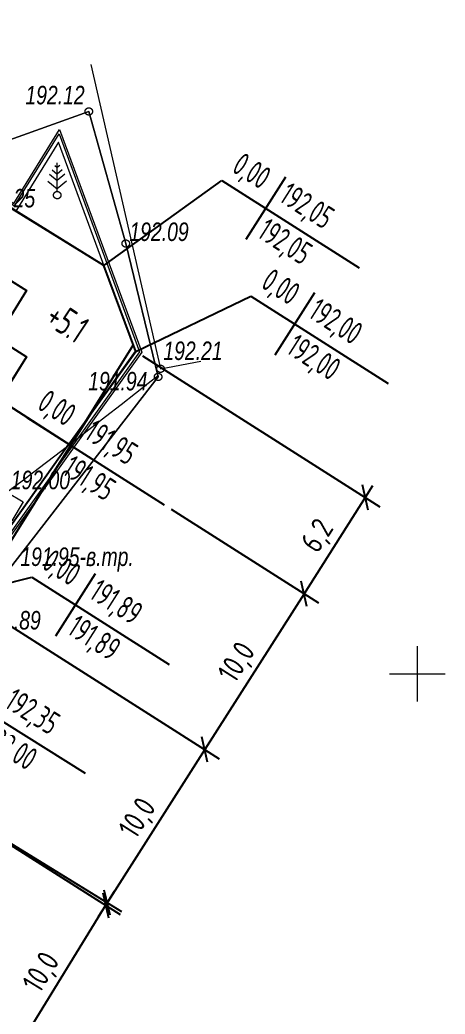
# Model space of a CAD drawing. Header units: millimetres. Extents: x -38151500 to -27467627, y -20617104 to -20349562.
# Drawn here: x -35164744 to -35141734, y -20522370 to -20468541 of the extents above; entities that cross this region are included whole.
import ezdxf
from ezdxf.xclip import XClip

# ---------------------------------------------------------------- set-up
doc = ezdxf.new("R2010")
doc.units = ezdxf.units.MM
doc.header["$MEASUREMENT"] = 0
doc.header["$XCLIPFRAME"] = 0
for name, color, linetype, lineweight in [('Новый_0-Тонкая_Ном._пера__7', 7, 'Continuous', 25), ('Новый_0_Ном._пера__7', 7, 'Continuous', 25), ('Новый_Defpoints_Ном._пера__7', 7, 'Continuous', 25), ('Новый_ГП-4 - План земляных масс_Ном._пера__250', 7, 'Continuous', 20), ('Новый_ГП_Ограждение_Ном._пера__152', 152, 'Continuous', 18), ('Новый_ГП_Сетка_земля_Ном._пера__7', 7, 'Continuous', 25), ('Новый_ГТ4-Карт. отметки_Ном._пера__1', 1, 'Continuous', 40), ('Новый_ГТ4-Карт. отметки_Ном._пера__5', 5, 'Continuous', 30), ('Новый_ГТ4-Карт. отметки_Ном._пера__7', 7, 'Continuous', 25), ('Новый_РАЗМЕРЫ_Ном._пера__7', 7, 'Continuous', 25), ('Чертеж_2_Новофедоровское_снт 28_07$0$tp_отметки_новые_Ном._пера__253', 252, 'Continuous', 18), ('Чертеж_2_Новый_ГП_Топография_Ном._пера__253', 252, 'Continuous', 18), ('Чертеж_2_Новый_Новофедоровское_снт 28_07$0$SETKA_Ном._пера__7', 7, 'Continuous', 18), ('Чертеж_2_Новый_Новофедоровское_снт 28_07$0$tp_Здания_Ном._пера__253', 252, 'Continuous', 18), ('Чертеж_2_Новый_Новофедоровское_снт 28_07$0$tp_Ограждения ДЕР_Ном._пера__253', 252, 'Continuous', 18), ('Чертеж_2_Новый_Новофедоровское_снт 28_07$0$tp_Ограждения мет_Ном._пера__253', 252, 'Continuous', 18), ('Чертеж_2_Новый_Новофедоровское_снт 28_07$0$tp_отметки_новые_Ном._пера__7', 7, 'Continuous', 18), ('Чертеж_2_Новый_Новофедоровское_снт 28_07$0$tp_растительность_Ном._пера__7', 7, 'Continuous', 18), ('Чертеж_2_Новый_Новофедоровское_снт 28_07$0$tp_рельеф_Ном._пера__253', 252, 'Continuous', 18)]:
    doc.layers.add(name, color=color, linetype=linetype, lineweight=lineweight)
doc.layers.add('Новый_РАЗМЕРЫ', color=7, linetype='Continuous')
doc.styles.add('РЎР“Р•РќР•Р\xa0РР\xa0_РЎРўРР›Р¬_1', font='arial.ttf', dxfattribs={"width": 0.75})
doc.styles.add('РЎР“Р•РќР•Р\xa0РР\xa0_РЎРўРР›Р¬_6', font='', dxfattribs={"width": 0.8})
doc.styles.add('РЎР“Р•РќР•Р\xa0РР\xa0_РЎРўРР›Р¬_7', font='')
doc.styles.get('РЎР“Р•РќР•Р\xa0РР\xa0_РЎРўРР›Р¬_6').set_extended_font_data('GOST_type_A')
doc.styles.get('РЎР“Р•РќР•Р\xa0РР\xa0_РЎРўРР›Р¬_7').set_extended_font_data('GOST_type_A')
doc.dimstyles.new('СГЕНЕРИР_СТИЛЬ__1', dxfattribs={"dimtxt": 1200, "dimasz": 940.452019, "dimexe": 0.18, "dimexo": 437.5, "dimgap": 0, "dimtad": 1, "dimdec": 1, "dimlfac": 0.001, "dimzin": 0, "dimdsep": 46, "dimtxsty": 'РЎР“Р•РќР•Р\xa0РР\xa0_РЎРўРР›Р¬_7', "dimblk": 'ARROWHEAD_6', "dimblk1": 'ARROWHEAD_6', "dimblk2": 'ARROWHEAD_6', "dimcen": 0.09, "dimclrd": 7, "dimclre": 7, "dimclrt": 7, "dimadec": 1, "dimazin": 0, "dimtfac": 1, "dimtdec": 4, "dimtmove": 0, "dimatfit": 3, "dimfxl": 0, "dimtolj": 1, "dimtzin": 0, "dimarcsym": 0})

# ---------------------------------------------------------------- blocks, each defined once
blk = doc.blocks.new('Чертеж_3_2', base_point=(2451089, 0))
at = {"layer": 'Чертеж_2_Новый_ГП_Топография_Ном._пера__253', "color": 252, "lineweight": 18, "flags": 128}
for points in [[(-35215434, -20517064), (-35215394, -20517000), (-35204907, -20499900), (-35178737, -20516708), (-35167176, -20500671), (-35157260, -20487867), (-35159014, -20480650), (-35161019, -20473503), (-35166512, -20475465), (-35169367, -20474628), (-35183638, -20465849), (-35173689, -20449640), (-35181298, -20444942), (-35222329, -20512686)], [(-35184464, -20466500), (-35165064, -20478480), (-35162594, -20474480), (-35158154, -20486530), (-35167884, -20500140), (-35167024, -20500700), (-35178384, -20516190), (-35178714, -20516730), (-35178984, -20516560), (-35203464, -20500980), (-35192784, -20483870), (-35194494, -20482750)]]:
    blk.add_lwpolyline(points, close=True, dxfattribs=at)
at = {"layer": 'Чертеж_2_Новый_Новофедоровское_снт 28_07$0$SETKA_Ном._пера__7', "color": 7, "lineweight": 18, "flags": 128}
for points in [[(-35143234, -20505441), (-35143234, -20502441)], [(-35144734, -20503941), (-35141734, -20503941)]]:
    blk.add_lwpolyline(points, dxfattribs=at)
at = {"layer": 'Чертеж_2_Новый_Новофедоровское_снт 28_07$0$tp_Здания_Ном._пера__253', "color": 252, "lineweight": 18, "flags": 128}
blk.add_lwpolyline([(-35165183, -20495656), (-35166026, -20495146), (-35165413, -20494132), (-35164570, -20494642)], close=True, dxfattribs=at)
at = {"layer": 'Чертеж_2_Новый_Новофедоровское_снт 28_07$0$tp_Ограждения ДЕР_Ном._пера__253', "color": 252, "lineweight": 18, "flags": 128}
blk.add_lwpolyline([(-35166512, -20475465), (-35161019, -20473503), (-35159013, -20480652), (-35157260, -20487867), (-35167176, -20500671), (-35176934, -20513890), (-35177181, -20514232)], dxfattribs=at)
at = {"layer": 'Чертеж_2_Новый_Новофедоровское_снт 28_07$0$tp_Ограждения мет_Ном._пера__253', "color": 252, "lineweight": 18, "flags": 128}
blk.add_lwpolyline([(-35160907, -20470964), (-35157130, -20487427), (-35154959, -20487025)], dxfattribs=at)
at = {"layer": 'Чертеж_2_Новый_Новофедоровское_снт 28_07$0$tp_отметки_новые_Ном._пера__7', "color": 7, "lineweight": 18}
for centre in [(-35161014, -20473500), (-35162724, -20478030), (-35159014, -20480650), (-35157264, -20487870), (-35157134, -20487430)]:
    blk.add_circle(centre, 200, dxfattribs=at)
at = {"layer": 'Чертеж_2_Новый_Новофедоровское_снт 28_07$0$tp_растительность_Ном._пера__7', "color": 7, "lineweight": 18}
for p, q in [((-35162724, -20477830), (-35162724, -20476280)), ((-35163136, -20476895), (-35162724, -20477241)), ((-35162989, -20476665), (-35162724, -20476887)), ((-35162859, -20476429), (-35162724, -20476542)), ((-35162588, -20476429), (-35162724, -20476542)), ((-35162458, -20476665), (-35162724, -20476887)), ((-35162312, -20476895), (-35162724, -20477241)), ((-35163224, -20477265), (-35162724, -20477685)), ((-35162224, -20477265), (-35162724, -20477685))]:
    blk.add_line(p, q, dxfattribs=at)
blk.add_circle((-35162724, -20478030), 200, dxfattribs=at)
at = {"layer": 'Чертеж_2_Новый_Новофедоровское_снт 28_07$0$tp_рельеф_Ном._пера__253', "color": 252, "lineweight": 18, "flags": 128}
blk.add_lwpolyline([(-35165434, -20494090), (-35164629, -20493492), (-35163763, -20492837), (-35162857, -20492145), (-35161933, -20491432), (-35161013, -20490718), (-35160119, -20490021), (-35159272, -20489359), (-35158495, -20488752), (-35157808, -20488217), (-35157235, -20487772)], dxfattribs=at)
at = {"layer": 'Чертеж_2_Новофедоровское_снт 28_07$0$tp_отметки_новые_Ном._пера__253', "color": 252, "lineweight": 18, "char_height": 1000, "attachment_point": 7, "style": 'РЎР“Р•РќР•Р\xa0РР\xa0_РЎРўРР›Р¬_1'}
for s, insert in [('\\A1;{\\pql;\\fArial|b0|i1|c204|p0;\\W0.750000;192.12}', (-35164444, -20473127)), ('\\A1;{\\pql;\\fArial|b0|i1|c204|p0;\\W0.750000;192.25}', (-35167121, -20478708)), ('\\A1;{\\pql;\\fArial|b0|i1|c204|p0;\\W0.750000;192.09}', (-35158815, -20480525)), ('\\A1;{\\pql;\\fArial|b0|i1|c204|p0;\\W0.750000;192.21}', (-35156978, -20486969)), ('\\A1;{\\pql;\\fArial|b0|i1|c204|p0;\\W0.750000;191.94}', (-35161046, -20488616)), ('\\A1;{\\pql;\\fArial|b0|i1|c204|p0;\\W0.750000;192.00}', (-35165235, -20493965)), ('\\A1;{\\pql;\\fArial|b0|i1|c204|p0;\\W0.750000;191.95-в.тр.}', (-35164718, -20498407)), ('\\A1;{\\pql;\\fArial|b0|i1|c204|p0;\\W0.750000;191.89}', (-35166818, -20501559))]:
    blk.add_mtext(s, dxfattribs=dict(at, insert=insert))
blk = doc.blocks.new('*D15', base_point=(-35611288, -20487316))
at = {"layer": 'Новый_РАЗМЕРЫ_Ном._пера__7', "color": 7, "lineweight": 25}
for p, q in [((-35159226, -20516825), (-35168209, -20511318)), ((-35159854, -20517021), (-35160181, -20515659)), ((-35160018, -20516340), (-35159630, -20515707)), ((-35165236, -20524852), (-35160018, -20516340)), ((-35164445, -20525337), (-35173427, -20519830)), ((-35165399, -20524171), (-35165072, -20525532)), ((-35165624, -20525485), (-35165236, -20524852))]:
    blk.add_line(p, q, dxfattribs=at)
at = {"layer": 'Новый_РАЗМЕРЫ_Ном._пера__7', "color": 7, "lineweight": 25, "insert": (-35163433, -20521451), "char_height": 1200, "attachment_point": 7, "rotation": 58.4898, "style": 'РЎР“Р•РќР•Р\xa0РР\xa0_РЎРўРР›Р¬_7'}
blk.add_mtext('\\A1;{\\pql;\\fGOST_type_A|b0|i0|c0|p0;\\W1.000000;10,0}', dxfattribs=at)
blk = doc.blocks.new('ARROWHEAD_6')
at = {"color": 0, "linetype": 'Continuous', "lineweight": 0}
for p, q in [((0, 0), (-1, 0)), ((-0.5, -0.5), (0.5, 0.5))]:
    blk.add_line(p, q, dxfattribs=at)
blk = doc.blocks.new('*D17', base_point=(-35611288, -20487316))
at = {"layer": 'Новый_РАЗМЕРЫ_Ном._пера__7', "color": 7, "lineweight": 25}
for p, q in [((-35158108, -20486728), (-35145270, -20494898)), ((-35145901, -20495083), (-35146205, -20493717)), ((-35145655, -20493774), (-35146053, -20494400)), ((-35146053, -20494400), (-35149369, -20499610)), ((-35149217, -20500294), (-35149521, -20498927))]:
    blk.add_line(p, q, dxfattribs=at)
at = {"layer": 'Новый_РАЗМЕРЫ_Ном._пера__7', "color": 7, "lineweight": 25, "insert": (-35148394, -20497631), "char_height": 1200, "attachment_point": 7, "rotation": 57.5258, "style": 'РЎР“Р•РќР•Р\xa0РР\xa0_РЎРўРР›Р¬_7'}
blk.add_mtext('\\A1;{\\pql;\\fGOST_type_A|b0|i0|c0|p0;\\W1.000000;6,2}', dxfattribs=at)
blk = doc.blocks.new('*D18', base_point=(-35611288, -20487316))
at = {"layer": 'Новый_РАЗМЕРЫ_Ном._пера__7', "color": 7, "lineweight": 25}
for p, q in [((-35146053, -20494400), (-35149369, -20499610)), ((-35156562, -20495032), (-35148586, -20500109)), ((-35149217, -20500294), (-35149521, -20498927)), ((-35149369, -20499610), (-35154738, -20508047)), ((-35166945, -20500278), (-35153955, -20508545)), ((-35154587, -20508730), (-35154890, -20507363))]:
    blk.add_line(p, q, dxfattribs=at)
at = {"layer": 'Новый_РАЗМЕРЫ_Ном._пера__7', "color": 7, "lineweight": 25, "insert": (-35152874, -20504670), "char_height": 1200, "attachment_point": 7, "rotation": 57.5258, "style": 'РЎР“Р•РќР•Р\xa0РР\xa0_РЎРўРР›Р¬_7'}
blk.add_mtext('\\A1;{\\pql;\\fGOST_type_A|b0|i0|c0|p0;\\W1.000000;10,0}', dxfattribs=at)
blk = doc.blocks.new('*D19', base_point=(-35611288, -20487316))
at = {"layer": 'Новый_РАЗМЕРЫ_Ном._пера__7', "color": 7, "lineweight": 25}
for p, q in [((-35154587, -20508730), (-35154890, -20507363)), ((-35154738, -20508047), (-35160108, -20516483)), ((-35168213, -20511325), (-35159325, -20516981)), ((-35160259, -20515800), (-35159956, -20517166)), ((-35160108, -20516483), (-35160506, -20517109))]:
    blk.add_line(p, q, dxfattribs=at)
at = {"layer": 'Новый_РАЗМЕРЫ_Ном._пера__7', "color": 7, "lineweight": 25, "insert": (-35158243, -20513107), "char_height": 1200, "attachment_point": 7, "rotation": 57.5258, "style": 'РЎР“Р•РќР•Р\xa0РР\xa0_РЎРўРР›Р¬_7'}
blk.add_mtext('\\A1;{\\pql;\\fGOST_type_A|b0|i0|c0|p0;\\W1.000000;10,0}', dxfattribs=at)

msp = doc.modelspace()

# ---------------------------------------------------------------- linework, layer by layer
at = {"layer": 'Новый_0-Тонкая_Ном._пера__7', "color": 7, "lineweight": 25}
for p, q in [((-35160204.64, -20481831.86), (-35182634.31, -20467987.58)), ((-35161993.35, -20491575.83), (-35165853.76, -20489118.92))]:
    msp.add_line(p, q, dxfattribs=at)
msp.add_lwpolyline([(-35171543.44, -20498226.87), (-35171585.79, -20498200.09), (-35172539.58, -20499726.47), (-35176457.65, -20497278.35), (-35175794.99, -20496218.51), (-35179085.82, -20494162.42), (-35179854.4, -20495392.47), (-35185909.25, -20491608.97), (-35185140.86, -20490378.81), (-35189761.53, -20487470.61), (-35188737.86, -20485831.75), (-35188780.11, -20485805.01), (-35180751.5, -20472957.63), (-35164384.66, -20483184.77), (-35166000.47, -20485770.62), (-35164390.97, -20486777.3)], close=True, dxfattribs=at)
at = {"layer": 'Новый_0_Ном._пера__7', "color": 7, "lineweight": 25}
for points in [[(-35160204.64, -20481831.86), (-35153819.09, -20477233.93)], [(-35158476.94, -20486493.17), (-35152243.87, -20483506.72)], [(-35167911.46, -20499662.82), (-35164102.44, -20498709.49)]]:
    msp.add_lwpolyline(points, dxfattribs=at)
at = {"layer": 'Новый_Defpoints_Ном._пера__7', "color": 7, "lineweight": 25}
for points in [[(-35160204.64, -20481831.86), (-35165614.97, -20478492.44), (-35167376.83, -20481315.05), (-35164384.66, -20483184.77), (-35166000.04, -20485769.93), (-35164389.98, -20486775.73), (-35165853.76, -20489118.92), (-35162087.23, -20491516.08), (-35158476.94, -20486493.17)], [(-35171151.84, -20497600.51), (-35165853.76, -20489118.92), (-35162087.23, -20491516.08), (-35167911.46, -20499662.82)]]:
    msp.add_lwpolyline(points, close=True, dxfattribs=at)
at = {"layer": 'Новый_ГП_Ограждение_Ном._пера__152', "color": 152, "lineweight": 18}
msp.add_lwpolyline([(-35202261.47, -20499620.31), (-35203051.87, -20500886.58), (-35178811.31, -20516314.19), (-35178633.22, -20516022.78), (-35167453.3, -20500778.34), (-35168310.1, -20500220.42), (-35158490.23, -20486484.71), (-35162662.3, -20475161.87), (-35164966.19, -20478892.88), (-35184366.14, -20466912.91), (-35186700.34, -20470694.63), (-35186869.54, -20470587.99), (-35184431.26, -20466637.64), (-35165031.28, -20478617.63), (-35162616.65, -20474707.29), (-35158265.96, -20486514.9), (-35168025.92, -20500166.81), (-35167166.99, -20500726.11), (-35178466.96, -20516134.26), (-35178746.86, -20516592.28), (-35203326.51, -20500948.86), (-35202431.08, -20499514.33), (-35202261.6, -20499620.23)], dxfattribs=at)
at = {"layer": 'Новый_ГП_Сетка_земля_Ном._пера__7', "color": 7, "lineweight": 25}
msp.add_line((-35197716.2, -20548805.97), (-35158610.97, -20486157.04), dxfattribs=at)
at = {"layer": 'Новый_ГТ4-Карт. отметки_Ном._пера__7', "color": 7, "lineweight": 25, "flags": 128}
for points in [[(-35153819.09, -20477233.93), (-35146390.19, -20481961.96)], [(-35150378.15, -20477053.17), (-35152525.83, -20480427.7)], [(-35148802.94, -20483325.96), (-35150950.62, -20486700.49)], [(-35152243.87, -20483506.72), (-35144814.98, -20488234.75)], [(-35164360.45, -20490069.32), (-35156931.55, -20494797.35)], [(-35160919.51, -20489888.56), (-35163067.19, -20493263.09)], [(-35164102.44, -20498709.49), (-35156673.55, -20503437.52)], [(-35160661.51, -20498528.73), (-35162809.19, -20501903.27)], [(-35168687.17, -20504650.32), (-35161219.27, -20509316.5)]]:
    msp.add_lwpolyline(points, dxfattribs=at)

# ---------------------------------------------------------------- block references
at = {"color": 252, "lineweight": 40}
ref = msp.add_blockref('Чертеж_3_2', (2451089, 0), dxfattribs=at)
XClip(ref).set_block_clipping_path([(-35249940.5999063328, -20418838.3840958811), (-35249940.5999063328, -20510095.8116091713), (-35227427.1859642267, -20510095.8116091713), (-35222034.0482798964, -20521215.6831232607), (-35136668.1846501827, -20521215.6831232607), (-35136668.1846501827, -20418721.7424019799)])

# ---------------------------------------------------------------- texts
at = {"layer": 'Новый_ГП-4 - План земляных масс_Ном._пера__250', "color": 7, "lineweight": 20, "insert": (-35162170.91, -20484898.93), "char_height": 1500, "attachment_point": 5, "rotation": 326.555728, "style": 'РЎР“Р•РќР•Р\xa0РР\xa0_РЎРўРР›Р¬_6'}
msp.add_mtext('\\A1;{\\pqc;\\fGOST_type_A|b0|i0|c0|p0;\\W0.800000;+5.1}', dxfattribs=at)
at = {"layer": 'Новый_ГТ4-Карт. отметки_Ном._пера__1', "color": 1, "lineweight": 40, "char_height": 1250, "attachment_point": 7, "style": 'РЎР“Р•РќР•Р\xa0РР\xa0_РЎРўРР›Р¬_6'}
for s, insert, rotation in [('\\A1;{\\pql;\\fGOST_type_A|b0|i0|c0|p0;\\W0.800000;192,05}', (-35150939.38, -20478572.48), 327.525779), ('\\A1;{\\pql;\\fGOST_type_A|b0|i0|c0|p0;\\W0.800000;192,00}', (-35149364.17, -20484845.27), 327.525779), ('\\A1;{\\pql;\\fGOST_type_A|b0|i0|c0|p0;\\W0.800000;191,95}', (-35161480.74, -20491407.87), 327.525779), ('\\A1;{\\pql;\\fGOST_type_A|b0|i0|c0|p0;\\W0.800000;191,89}', (-35161222.73, -20500048.04), 327.525779), ('\\A1;{\\pql;\\fGOST_type_A|b0|i0|c0|p0;\\W0.800000;192,35}', (-35165796.44, -20505964.91), 328.00156)]:
    msp.add_mtext(s, dxfattribs=dict(at, insert=insert, rotation=rotation))
at = {"layer": 'Новый_ГТ4-Карт. отметки_Ном._пера__5', "color": 5, "lineweight": 30, "char_height": 1250, "attachment_point": 7, "rotation": 327.525779, "style": 'РЎР“Р•РќР•Р\xa0РР\xa0_РЎРўРР›Р¬_6'}
for insert in [(-35153494.41, -20476964.49), (-35151919.2, -20483237.28), (-35164035.77, -20489799.88), (-35163777.77, -20498440.05)]:
    msp.add_mtext('\\A1;{\\pql;\\fGOST_type_A|b0|i0|c0|p0;\\W0.800000;0,00}', dxfattribs=dict(at, insert=insert))
at = {"layer": 'Новый_ГТ4-Карт. отметки_Ном._пера__7', "color": 7, "lineweight": 25, "char_height": 1250, "attachment_point": 7, "style": 'РЎР“Р•РќР•Р\xa0РР\xa0_РЎРўРР›Р¬_6'}
for s, insert, rotation in [('\\A1;{\\pql;\\fGOST_type_A|b0|i0|c0|p0;\\W0.800000;192,05}', (-35152128.23, -20480511.41), 327.525779), ('\\A1;{\\pql;\\fGOST_type_A|b0|i0|c0|p0;\\W0.800000;192,00}', (-35150553.01, -20486784.21), 327.525779), ('\\A1;{\\pql;\\fGOST_type_A|b0|i0|c0|p0;\\W0.800000;191,95}', (-35162669.59, -20493346.81), 327.525779), ('\\A1;{\\pql;\\fGOST_type_A|b0|i0|c0|p0;\\W0.800000;191,89}', (-35162411.58, -20501986.98), 327.525779), ('\\A1;{\\pql;\\fGOST_type_A|b0|i0|c0|p0;\\W0.800000;192,00}', (-35166969.15, -20507913.65), 328.00156)]:
    msp.add_mtext(s, dxfattribs=dict(at, insert=insert, rotation=rotation))

# ---------------------------------------------------------------- dimensions: what is measured, and where the dimension line sits
at = {"layer": 'Новый_РАЗМЕРЫ', "color": 7, "lineweight": 25}
for base, p1, p2, angle, picture, middle, turn in [((-35149369.21, -20499610.31), (-35158476.94, -20486493.17), (-35156931.55, -20494797.35), 237.525779, '*D17', (-35148311.42, -20496383.78), 57.525779), ((-35154738.41, -20508046.64), (-35156931.55, -20494797.35), (-35167313.6, -20500043.32), 237.525779, '*D18', (-35152546.12, -20503037.55), 57.525779), ((-35160107.61, -20516482.98), (-35167313.6, -20500043.32), (-35168581.82, -20511089.67), 237.525779, '*D19', (-35157915.32, -20511473.88), 57.525779), ((-35160017.59, -20516339.93), (-35173799.97, -20519601.52), (-35168581.82, -20511089.67), 58.489779, '*D15', (-35163132.22, -20519813.32), 58.489779)]:
    dim = msp.add_linear_dim(base=base, p1=p1, p2=p2, angle=angle, dimstyle='СГЕНЕРИР_СТИЛЬ__1', dxfattribs=at)
    dim.commit()
    dim.dimension.update_dxf_attribs({"geometry": picture, "text_midpoint": middle, "dimtype": 160, "text_rotation": turn})

doc.saveas('drawing.dxf')
